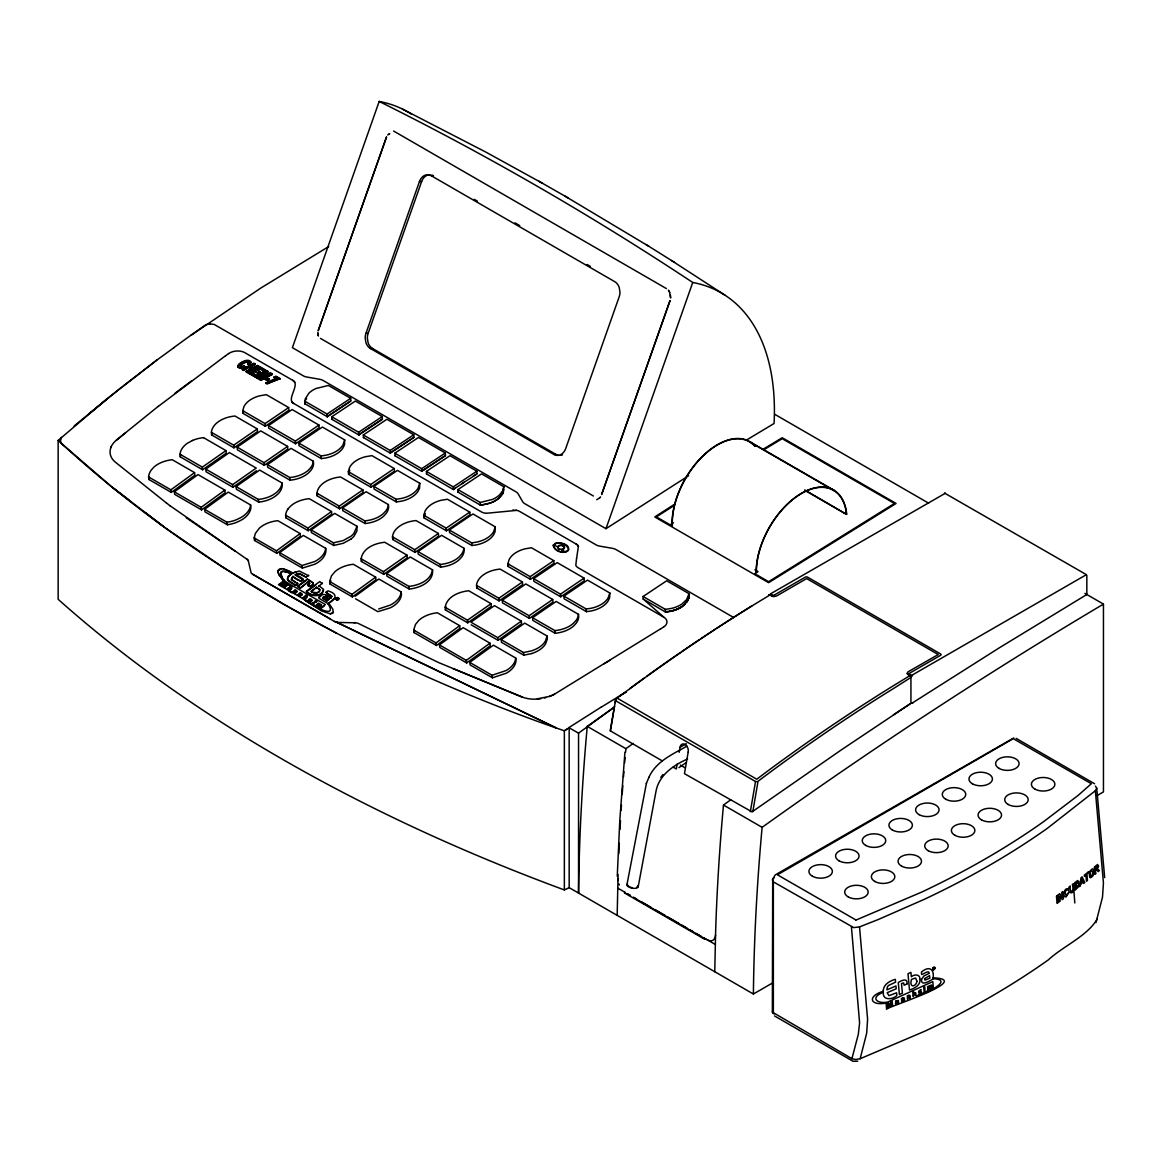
<?xml version="1.0" encoding="UTF-8"?>
<svg xmlns="http://www.w3.org/2000/svg" width="1163" height="1163" viewBox="0 0 1163 1163"><rect width="100%" height="100%" fill="white"/><g stroke="black" fill="none" stroke-linecap="round" stroke-linejoin="round"><path stroke-width="1.5" d="M617.175 915.368L618.062 874.358M714.765 971.716L715.652 930.705A2022.137 1167.492 -60 0 1 723.473 805.029L730.742 799.824M688.191 752.025L684.469 773.686L752.039 811.876L841.939 749.466L910.934 703.368L910.934 677.869C912.403 674.351 905.105 675.95 907.925 671.909L938.25 654.536L806.657 578.578L776.506 596.023C774.224 597.578 767.914 593.537 769.484 595.194M883.313 992.33C882.397 985.177 889.332 980.947 895.321 979.319L895.583 982.154L888.677 985.41A3.416 2.442 -57.3 0 0 887.296 987.358L886.904 989.887L895.946 985.948L896.208 988.783L887.151 992.708L888.954 995.673L896.586 992.78L896.847 995.615C892.37 999.628 882.484 1000.805 883.313 992.33C869.677 997.374 876.902 1004.323 887.732 1002.026L932.813 981.616L933.409 988.128L916.996 995.819C922.506 995.106 955.986 979.653 932.93 978.679M318.153 335.22L317.906 332.56M287.494 579.436L288.061 576.368L292.393 573.359M617.248 876.262L619.763 820.889L624.924 752.243M561.584 549.561L561.569 549.75M553.573 545.113C557.571 540.737 567.326 543.877 568.62 549.576L568.271 550.608C563.837 554.446 554.678 551.524 553.341 545.84L553.544 544.677L553.297 545.389C554.649 551.073 563.808 553.995 568.242 550.157L568.591 549.125C569.39 541.042 546.436 541.231 557.528 546.973L559.025 549.605L557.702 546.566A3.518 2.181 -4 0 1 562.267 545.171L564.448 547.264A3.518 2.181 -4 0 1 562.427 549.619M237.935 365.531L238.197 367.435L239.883 368.22L245.16 367.174L244.157 366.2C240.145 369.034 238.735 363.99 242.907 363.06C247.167 360.137 248.301 362.841 249.187 364.891C254.377 358.175 239.927 361.184 238.299 365.415C238.052 363.99 248.606 356.736 250.859 362.391M61.45 437.361L61.043 438.146A10.7 7.08 -8.5 0 0 60.418 439.919L61.058 443.074L63.791 445.545M338.418 598.567C336.689 601.067 334.915 596.503 338.36 598.015C339.814 601.155 333.548 599.032 337.59 598.233M277.986 570.975L278.117 572.283C277.972 564.666 288.933 571.178 292.335 572.807M278.044 571.527L278.044 570.321M333.301 612.886L332.778 609.107L328.722 603.146M254.159 537.917L255.366 533.439L259.32 528.206A25.106 16.064 -6.1 0 1 277.841 520.69L300.141 533.57L300.432 536.201L276.852 553.341L254.537 540.461L254.159 537.917L276.474 550.797L276.852 553.341M254.537 540.461L254.93 538.222M445.167 607.319C446.839 596.532 459.065 591.734 468.747 590.775L491.062 603.655L491.309 606.301L467.73 622.83L445.429 609.95L445.167 607.319L467.468 620.199L467.73 622.83M445.429 609.95L446.112 606.926M547.104 636.016L545.316 641.264A25.106 15.919 -5.5 0 1 531.52 650.858L523.51 652.545L501.195 639.665L524.789 623.135L547.104 636.016L547.308 638.967L545.563 643.909A25.106 15.919 -5.5 0 1 531.782 653.519M304.793 403.75L305.302 401.235M689.005 593.668L686.621 599.599L681.751 604.135A24.99 15.482 -4 0 1 671.923 608.322L665.41 609.383L643.095 596.503L666.69 580.788L689.005 593.668L689.034 597.404L687.071 601.925M432.534 569.87C430.833 580.642 418.549 585.382 408.954 586.414L386.639 573.533L410.234 556.99L432.534 569.87C433.843 582.082 419.32 588.115 409.216 589.045L386.901 576.165L386.639 573.533M329.667 581.5L331.44 575.932L334.828 571.803A25.106 16.064 -6.1 0 1 353.348 564.288L375.649 577.168L375.925 579.799L352.36 596.939L330.045 584.059L329.667 581.5L351.967 594.38L352.36 596.939M330.045 584.059L330.786 580.7M413.708 630.026L415.482 624.458L418.869 620.315A25.106 16.064 -6.1 0 1 437.375 612.799L459.69 625.679L459.966 628.311L436.401 645.465L414.086 632.585L413.708 630.026L436.009 642.906L436.401 645.465M414.086 632.585L414.464 630.39M614.5 706.203L610.182 730.757L662.212 760.849M615.111 702.641L615.721 699.079L630.739 688.074A1701.295 982.241 -60 0 1 753.13 605.196L770.676 594.511L769.005 595.209M610.459 730.96L615.721 699.079M677.186 763.989L676.328 768.99L673.203 767.187M679.192 752.33L680.05 747.329L686.33 743.709M750.339 811.716L755.528 781.507L615.649 700.751M752.839 811.512L758.043 781.26L772.014 770.836A1699.565 981.252 -60 0 1 894.274 688.045L911.167 677.273M305.346 401.787L304.968 403.852L305.157 399.083L308.878 393.196A24.99 15.497 -4 0 1 315.885 388.544L328.373 385.447L350.688 398.328L350.848 401.046L327.283 416.732L304.793 403.663M361.126 558.792C362.841 547.977 375.038 543.223 384.706 542.263L407.021 555.144L407.268 557.789L383.703 574.318L361.388 561.438L361.126 558.792L383.427 571.673L383.703 574.318M361.388 561.438L361.78 559.301M357.026 526.287L353.799 533.526A28.086 17.808 -5.5 0 1 350.906 536.274L343.041 540.635L333.447 542.816L311.132 529.935L334.726 513.406L357.026 526.287L356.896 531.055L354.061 536.172A28.086 17.808 -5.5 0 1 351.153 538.92M242.762 410.713L243.983 406.541A25.019 15.657 -4.5 0 1 259.843 395.769L266.371 394.693L288.671 407.573L288.875 410.263L265.295 426.254L242.994 413.374L242.762 410.713L265.077 423.594L265.295 426.254M242.994 413.374L243.576 410.713M348.333 471.669L349.569 467.482A25.019 15.657 -4.5 0 1 365.415 456.725L371.942 455.649L394.257 468.529L394.446 471.219L370.881 487.21L348.566 474.33L348.333 471.669L370.648 484.549L370.881 487.21M348.566 474.33L349.772 470.157M423.841 515.253L425.062 511.08A25.019 15.657 -4.5 0 1 440.922 500.323L447.45 499.247L469.75 512.127L469.954 514.802L446.374 530.808L424.073 517.928L423.841 515.253L446.156 528.133L446.374 530.808M424.073 517.928L425.28 513.755M507.882 563.779L509.103 559.607A25.019 15.657 -4.5 0 1 524.964 548.834L531.476 547.758L553.792 560.639L553.995 563.328L530.415 579.319L508.115 566.439L507.882 563.779L530.197 576.659L530.415 579.319M508.115 566.439L508.696 563.779M344.713 439.934L342.925 445.08A25.019 15.657 -4.5 0 1 326.047 455.198L321.104 455.94L298.804 443.059L322.398 427.054L344.713 439.934L344.524 444.702L343.129 447.755A25.019 15.657 -4.5 0 1 326.251 457.873L321.337 458.615L299.022 445.734L298.804 443.059M419.77 483.27L417.968 488.416A25.019 15.657 -4.5 0 1 401.104 498.534L396.161 499.276L373.861 486.396L397.455 470.39L419.77 483.27L419.581 488.024L418.186 491.091A25.019 15.657 -4.5 0 1 401.308 501.209L396.394 501.951L374.079 489.071L373.861 486.396M495.264 526.854L493.475 532A25.019 15.657 -4.5 0 1 476.597 542.132L471.669 542.874L449.354 529.994L472.963 513.973L495.264 526.854L495.089 531.622L493.694 534.675A25.019 15.657 -4.5 0 1 476.815 544.807L471.902 545.534L449.587 532.654L449.354 529.994M609.834 592.999L608.031 598.145A25.019 15.657 -4.5 0 1 591.167 608.264L586.225 609.005L563.924 596.125L587.519 580.119L609.834 592.999L609.645 597.767L608.249 600.82A25.019 15.657 -4.5 0 1 591.371 610.938L586.457 611.68L564.142 598.8L563.924 596.125M626.915 884.825L646.439 783.237M638.196 886.729L655.917 791.77C658.578 775.954 672.229 765.777 687.595 758.959M503.855 486.759L502.576 490.96L499.741 494.682A24.99 15.497 -4 0 1 492.734 499.349L480.246 502.474L457.946 489.594L481.54 473.879L503.855 486.759L502.75 493.664L497.909 499.116A24.99 15.439 -4.1 0 1 490.001 503.157L480.45 505.164L457.96 492.094M1095.415 786.072L1096.738 788.209L1095.357 790.738L1047.572 828.172A859.486 496.223 0 0 1 924.352 899.304L878.283 919.511L859.515 926.896L853.7 927.609L773.351 881.859L772.348 879.897L775.227 874.91L1013.743 737.953M576.572 558.298L575.816 565.334A8.941 5.568 -4.2 0 0 578.142 567.748L663.695 617.131A11.223 6.993 -4.2 0 1 663.361 627.25M576.586 558.385L578.404 546.319A8.955 5.553 -4 0 0 576.863 544.429M308.675 575.801L299.284 571.018L291.39 573.344L282.376 570.989L280.705 572.69L282.275 577.851L281.039 575.22M305.273 600.457C308.617 603.175 338.869 621.405 328.01 603.655M1097.145 919.177C1087.027 936.317 1063.069 946.159 1048.285 959.926A860.954 497.066 0 0 1 924.847 1031.188L860.14 1058.737L855.721 1059.508L851.927 1058.679L858.338 1034.183L859.588 1022.844L851.432 926.94M860.14 1058.737L866.668 1033.267L867.598 1019.224L859.515 926.896M1095.982 922.564L1102.509 897.095L1103.44 883.051L1095.357 790.738M123.191 385.985L156.685 360.21L106.691 399.113M337.125 598.465C336.441 599.745 339.233 598.233 337.43 597.826L337.372 599.774L337.183 599.018M503.448 491.993L502.75 493.664M245.16 367.174L244.128 365.734C233.472 368.686 250.394 357.884 247.734 364.295M1074.816 902.953L1073.376 883.735L1072.33 884.534C1074.946 890.117 1069.364 896.062 1070.251 886.046L1069.19 886.831C1066.253 892.195 1073.1 895.35 1073.086 890.364M331.789 596.372L330.888 598.044L331.702 596.052L325.887 592.33L327.908 590.862C339.262 594.133 335.337 599.745 327.69 603.888M411.498 114.207A257.197 148.486 -60 0 0 379.182 101.443L292.393 347.664L605.967 528.7L688.554 475.754M386.421 137.118L318.153 330.844L386.552 137.089M431.284 175.744L614.733 281.664A11.499 8.941 -89.3 0 1 619.225 287.494L619.966 292.175A11.499 8.941 -89.3 0 1 619.167 296.856L565.683 448.598A11.499 8.941 -89.3 0 1 561.118 454.413L560.246 454.835A11.499 8.941 -89.3 0 1 553.85 454.399L370.416 348.493A11.499 8.941 -89.3 0 1 365.923 342.649L365.182 337.968A11.499 8.941 -89.3 0 1 365.982 333.287L419.45 181.559A11.499 8.941 -89.3 0 1 424.015 175.729L424.902 175.308A11.499 8.941 -89.3 0 1 431.284 175.744L433.465 175.773A11.499 8.941 -89.3 0 0 431.691 175.032M558.72 455.358A11.499 8.941 -89.3 0 1 556.03 454.428L372.582 348.507A11.499 8.941 -89.3 0 1 368.089 342.678L367.348 337.997A11.499 8.941 -89.3 0 1 368.148 333.316L421.631 181.573A11.499 8.941 -89.3 0 1 426.196 175.758L427.068 175.337A11.499 8.941 -89.3 0 1 429.83 174.77M669.903 300.766L601.62 494.508L670.033 300.752M605.967 528.7L692.741 282.478A4309.627 3455.258 -78.5 0 0 379.182 101.443M278.102 570.859L281.33 568.692M249.187 364.891L250.786 362.376M648.91 777.349C655.99 761.387 672.766 754.191 687.013 746.108M111.299 446.592L110.834 447.726L111.299 446.49A27.229 17.416 -6.1 0 1 116.315 440.225L158.255 406.338M646.308 783.528L648.954 777.247M302.147 594.947L301.58 593.973M303.369 598.451L305.971 596.735L304.43 599.061M772.697 879.126L772.348 1012.115L851.927 1058.679M772.697 1010.589L772.523 1012.566L774.078 1014.02M1086.794 594.104L1086.053 594.715L1086.824 594.22L1086.853 575.365M287.537 578.156L291.39 573.344M293.178 592.621L295.198 590.571L295.998 591.066L294.239 593.232M296.071 591.197L295.838 592.069M298.28 595.543L300.301 593.493L301.086 593.973L299.342 596.139M283.539 580.977L279.12 574.595L283.539 580.977L278.48 584.64L300.694 597.331L321.337 610.88L330.219 613.817L333.243 612.334M291.448 573.897C288.715 572.647 280.603 568.751 280.835 574.493L280.821 572.181M335.366 597.666L328.911 603.001M308.34 600.588L309.62 599.541M319.214 597.389L321.599 595.34M306 399.636L306.567 398.546M503.841 489.376A24.917 15.366 -3.7 0 1 502.634 493.446L502.067 494.449A24.975 15.482 -4 0 1 497.735 499.014L494.101 501.297A24.975 15.482 -4 0 1 485.189 504.364L483.546 504.684M663.68 617.044L643.11 598.989L665.599 612.058L672.112 611.011A24.99 15.482 -4 0 0 681.925 606.824L687.784 600.355A24.917 15.366 -3.7 0 0 689.005 596.27A24.917 15.366 -3.7 0 1 687.784 600.253L687.638 600.617M665.425 611.869L670.339 611.273A24.975 15.482 -4 0 0 684.905 604.179L687.217 601.256M282.013 586.254L283.903 583.608M283.263 585.861L285.037 582.75L283.903 582.096C279.76 582.459 281.33 587.155 280.254 584.727M308.035 581.951C312.28 583.245 304.255 585.745 310.463 586.734L313.283 584.262L313.152 582.75L307.308 579.087L297.554 586.152L300.228 588.202L308.035 581.951L300.228 588.202M309.678 583.172L307.977 585.28M660.802 777.306L662.91 774.587M288.075 508.9C293.018 502.387 301.348 499.509 309.213 498.665L331.513 511.546L331.775 514.191L308.195 530.721L285.88 517.84L285.618 515.209A25.034 15.948 -5.8 0 1 288.075 508.9M855.852 919.918L777.422 874.809L1013.264 738.65L1091.345 783.731L1078.072 795.448L1043.415 821.79A850.894 491.251 0 0 1 921.43 892.21L855.852 920.122M599.556 497.938L600.515 496.892M311.088 601.489L309.402 600.021L310.594 601.853M309.227 600.806L309.402 600.021M1086.257 574.755L912.315 675.005C914.205 677.215 906.98 672.955 909.393 673.319L940.62 655.278A1.614 0.93 0 0 0 940.62 653.969L807.573 577.153A1.614 0.93 0 0 0 805.29 577.153L774.064 595.18C776.143 597.302 768.728 593.072 771.142 593.493L945.359 493.228L944.589 493.112L1086.402 574.667M288.555 588.434L290.125 588.958L289.587 589.467M325.64 597.07L328.911 598.916L326.948 600.922L322.791 598.378L323.837 596.677L325.814 597.142M322.747 597.986L324.535 597.201L328.969 599.468M912.722 703.222L911.923 703.252L999.453 647.733L1086.547 594.671M772.232 983.142L753.391 994.016L569.172 887.66L564.36 889.942A1682.163 971.192 0 0 1 58.15 599.308L58.15 440.443L106.56 399.214M306.363 577.473L300.039 573.635A3.445 2.224 -6.2 0 0 297.67 573.635L295.3 574.682C310.085 580.119 300.33 584.422 292.989 576.325L291.404 579.741L297.699 583.753L295.387 585.425L288.569 581.267L287.435 578.883M292.989 576.325L291.332 579.174L297.699 583.753M617.219 698.163L756.75 779.225L770.618 768.845A1701.295 982.241 -60 0 1 893.01 685.966L909.713 675.747M387.701 135.01L389.053 134.065M599.701 497.88L596.677 499.727M74.17 425.963L121.519 387.221M296.638 592.418L296.725 591.211M90.394 412.618L106.705 399.302M116.329 440.312L125.459 432.854M336.311 598.451L336.005 598.771A1.468 0.945 -6.2 0 0 337.474 599.977A1.468 0.945 -6.2 0 0 338.607 598.48M158.255 406.425L225.622 355.689M290.721 589.118L289.849 586.748L291.898 588.274L289.834 590.717M171.281 492.4L170.888 489.841L194.57 472.614L172.269 459.734A25.106 16.064 -6.1 0 0 153.749 467.25L151.045 470.317A25.237 16.675 -8.5 0 0 148.588 476.961L148.966 479.519L171.281 492.4L194.846 475.245L194.57 472.614M174.334 491.833L198.015 474.606L224.866 490.103L225.142 492.734L201.562 509.874L174.712 494.377L174.334 491.833L201.184 507.33L201.562 509.874M201.184 507.33L224.866 490.103M204.63 509.321L228.297 492.094L250.612 504.975L250.888 507.606A25.121 16.078 -6.1 0 1 239.782 520.879L236.903 522.216A25.237 16.675 -8.5 0 1 227.308 524.746L205.008 511.865L204.63 509.321L226.93 522.202A25.237 16.675 -8.5 0 0 236.525 519.672L239.505 518.262A25.121 16.078 -6.1 0 0 250.612 504.975M276.474 550.797L300.141 533.57M279.672 552.643L303.354 535.431L325.669 548.311L325.945 550.942A25.121 16.078 -6.1 0 1 314.839 564.215L302.365 568.082L280.065 555.202L279.672 552.643L301.987 565.523L314.562 561.598A25.121 16.078 -6.1 0 0 325.669 548.311M281.053 585.178L283.845 583.07M351.967 594.38L375.649 577.168M355.18 596.241L378.862 579.014L401.162 591.894L401.453 594.526A25.121 16.078 -6.1 0 1 390.346 607.813L377.873 611.665L355.558 598.785M436.009 642.906L459.69 625.679M439.454 644.898L463.136 627.671L489.986 643.168L490.263 645.799L466.683 662.939L439.832 647.442L439.454 644.898L466.305 660.395L466.683 662.939M466.305 660.395L489.986 643.168M469.736 662.387L493.417 645.16L515.732 658.04L516.009 660.671A25.106 16.064 -6.1 0 1 506.254 673.246L492.429 677.811L470.128 664.931L469.736 662.387L492.051 675.267L505.978 670.615A25.106 16.064 -6.1 0 0 515.732 658.04M613.41 707.787L587.257 726.381A2022.137 1167.492 -60 0 0 578.549 893.068L578.549 733.141L614.035 707.351M910.033 675.979L910.571 675.267L907.169 673.319M910.324 676.299L911.181 675.805M910.585 676.662L911.429 676.168M910.774 677.07L911.632 676.575M174.77 393.428L191.721 380.766M351.168 538.934L343.303 543.281L333.708 545.462L311.408 532.581L311.132 529.935M156.685 360.21L173.839 347.737M225.637 355.791L228.646 353.508M284.499 587.664L288.075 584.48L286.927 583.826L283.191 585.309M295.387 585.425L297.641 583.201M300.897 580.846L303.209 579.174M306.305 576.935L308.617 575.249M297.612 586.704L305.971 580.642M292.465 592.214L295.068 589.743L296.434 590.513L296.987 591.487L294.951 593.639M297.568 595.136L300.17 592.65L301.522 593.421L302.089 594.395L300.054 596.561M310.463 586.734L313.225 583.724L312.658 582.75M323.518 589.83C322.544 597.898 309.881 596.808 306.436 591.226L319.723 581.602L322.413 583.652M306.509 591.778L315.798 585.047M302.656 598.044L306.232 594.86L307.003 595.819M311.161 591.211L316.714 587.199L319.883 589.612C319.927 595.441 309.91 590.804 311.946 592.229M318.88 586.21L322.355 583.099M311.219 591.763L316.714 587.199M306.043 596.517L306.945 595.267M305.157 599.468L307.25 597.128L305.985 595.965M310.027 602.26L310.536 601.3M311.03 600.951L309.954 599.614L312.149 600.733M312.077 600.181L310.594 598.843A1.57 1.003 -6.2 0 0 309.562 599.003L308.239 600.268L309.969 601.707M312.484 603.655L315.1 601.184L315.914 602.158M315.464 601.504L316.06 600.486L316.874 601.46M313.24 604.091L315.856 601.605M316.22 601.94L316.816 600.908M315.856 605.589L318.473 603.103L321.235 604.687L321.773 605.647L319.752 607.813M316.583 605.996L318.604 603.946L319.505 604.978M317.426 606.49L319.447 604.426M318.168 606.897L320.683 605.138L319.025 607.406M326.948 600.922L328.911 598.916M320.101 608.932L325.364 604.542L285.255 581.616C278.786 573.577 289.224 588.144 293.032 586.574M321.439 607.973L324.084 606.039M336.296 598.64L337.43 597.826M336.354 599.192L338.229 598.872L337.474 599.149M173.665 347.752L190.587 335.467M625.563 752.214A2022.137 1167.492 -60 0 1 625.883 748.681L633.152 743.491M753.391 994.016A2022.137 1167.492 -60 0 1 762.114 827.329C872.715 748.216 986.5 673.508 1103.454 604.106L1084.905 593.392M259.669 379.705C284.499 368.976 255.526 377.655 260.875 380.388L272.316 374.37L270.427 373.279L261.166 376.783L268.013 371.433L266.138 370.357L254.697 376.39L255.918 377.539L265.338 371.971L255.875 377.074L254.697 376.39M261.166 376.783L268.013 371.433M678.959 767.653L686.243 762.492M269.322 374.791L258.404 378.978L257.168 378.251L265.338 371.971M257.168 378.251L265.382 372.436M773.366 878.37L774.311 877.702M225.942 450.59L226.189 453.236L202.609 469.765L202.347 467.133L225.942 450.59L203.627 437.71M232.905 487.253L206.055 471.756L205.793 469.111L229.373 452.581L256.223 468.078L232.644 484.622L232.905 487.253L256.485 470.724M236.074 486.599L259.669 470.07L281.984 482.95L282.231 485.596A24.946 15.817 -5.4 0 1 279.803 491.818L279.745 491.905A25.048 15.889 -5.4 0 1 274.991 496.441A25.092 15.977 -5.8 0 1 258.651 502.125L236.351 489.245L236.074 486.599L258.39 499.479L258.651 502.125M308.195 530.721L307.933 528.089L331.513 511.546M383.427 571.673L407.021 555.144M467.468 620.199L491.062 603.655M497.764 637.687L521.344 621.144L494.493 605.647L470.913 622.176L497.764 637.687L498.026 640.319L521.606 623.79L521.344 621.144M283.728 587.228L286.621 585.207M756.386 572.298A63.878 36.882 -60 0 1 798.981 495.045A63.878 36.882 -60 0 1 846.475 514.351L804.651 489.914M233.952 447.828L233.719 445.182L257.299 428.914L234.999 416.034A24.975 15.701 -4.8 0 0 225.404 418.099L222.511 419.305A25.048 15.817 -5.1 0 0 211.404 432.302L211.651 434.947L233.952 447.828L257.532 431.575L257.299 428.914M237.165 447.159L260.745 430.892L287.595 446.403L287.828 449.063L264.248 465.316L237.397 449.819L237.165 447.159L264.001 462.67L264.248 465.316M264.001 462.67L287.595 446.403M267.446 464.648L291.041 448.38L313.341 461.26L313.574 463.935A24.975 15.701 -4.8 0 1 311.117 470.114L308.515 472.948A25.034 15.802 -5.1 0 1 289.994 480.188L267.694 467.308L267.446 464.648L289.761 477.528A25.034 15.802 -5.1 0 0 308.268 470.288L310.884 467.453A24.975 15.701 -4.8 0 0 313.341 461.26M339.538 508.783L339.291 506.123L362.885 489.87L340.57 476.99A24.975 15.701 -4.8 0 0 330.975 479.054L328.082 480.261A25.048 15.817 -5.1 0 0 316.976 493.243L317.223 495.903L339.538 508.783L363.103 492.531L362.885 489.87M342.504 507.984L366.098 491.716L388.398 504.597L388.631 507.272A24.975 15.701 -4.8 0 1 386.174 513.45L383.572 516.285A25.034 15.802 -5.1 0 1 365.051 523.524L342.736 510.644L342.504 507.984L364.819 520.864A25.034 15.802 -5.1 0 0 383.325 513.624L385.942 510.79A24.975 15.701 -4.8 0 0 388.398 504.597M415.031 552.381L414.798 549.721L438.393 533.454L416.078 520.573A24.975 15.701 -4.8 0 0 406.483 522.638L403.59 523.844A25.048 15.817 -5.1 0 0 392.483 536.841L392.731 539.501L415.031 552.381L438.611 536.128L438.393 533.454M418.011 551.567L441.591 535.314L463.906 548.195L464.124 550.855A24.975 15.701 -4.8 0 1 461.667 557.048L459.065 559.868A25.034 15.802 -5.1 0 1 440.559 567.108L418.244 554.228L418.011 551.567L440.312 564.448A25.034 15.802 -5.1 0 0 458.818 557.208L461.449 554.373A24.975 15.701 -4.8 0 0 463.906 548.195M499.072 600.893L498.84 598.247L522.42 581.98L500.119 569.1A24.975 15.701 -4.8 0 0 490.524 571.164L487.631 572.37A25.048 15.817 -5.1 0 0 476.525 585.367L476.772 588.013L499.072 600.893L522.652 584.64L522.42 581.98M502.271 600.224L525.865 583.957L552.716 599.468L552.948 602.129L529.369 618.382L502.518 602.885L502.271 600.224L529.121 615.736L529.369 618.382M529.121 615.736L552.716 599.468M532.567 617.713L556.161 601.445L578.462 614.326L578.694 617.001A24.975 15.701 -4.8 0 1 576.237 623.179L573.635 626.014A25.034 15.802 -5.1 0 1 555.114 633.254L532.814 620.373L532.567 617.713L554.882 630.593A25.034 15.802 -5.1 0 0 573.388 623.353L576.005 620.519A24.975 15.701 -4.8 0 0 578.462 614.326M265.077 423.594L288.671 407.573M268.508 425.571L292.117 409.565L318.967 425.062L319.156 427.751L295.591 443.743L268.74 428.246L268.508 425.571L295.358 441.082L295.591 443.743M295.358 441.082L318.967 425.062M370.648 484.549L394.257 468.529M446.156 528.133L469.75 512.127M530.197 576.659L553.792 560.639M533.628 578.636L557.237 562.63L584.088 578.127L584.277 580.817L560.711 596.808L533.861 581.311L533.628 578.636L560.479 594.148L560.711 596.808M560.479 594.148L584.088 578.127M327.283 416.732L327.079 414.043L350.688 398.328M327.094 416.543L327.893 416.005M327.108 416.63L350.674 400.944M331.978 419.436L331.775 416.761L355.369 401.046L382.22 416.558L382.394 419.262L358.829 434.947L331.789 419.247M358.829 434.947L358.626 432.258L382.22 416.558M358.64 434.758L382.22 419.145M358.64 434.846L360.472 433.61M363.51 437.651L363.321 434.977L386.916 419.262L413.766 434.758L413.941 437.462L390.186 453.047L413.766 437.361M363.336 437.462L390.361 453.148L390.172 450.474L413.766 434.758M395.057 455.867L394.853 453.177L418.462 437.477L445.313 452.974L445.487 455.678L421.733 471.262L423.55 469.954M394.868 455.678L421.907 471.364L421.704 468.689L445.313 452.974M426.603 474.082L426.399 471.393L449.994 455.678L476.845 471.189L477.019 473.893L455.096 488.242M426.414 473.879L453.454 489.579L453.25 486.89L476.845 471.189M453.265 489.39L455.082 488.155M453.265 489.478L455.271 488.344M568.983 727.544L600.908 707.278M428.696 466.61L445.298 455.576M461.609 483.91L464.052 482.194M423.55 470.041L428.682 466.523M472.876 476.408L476.845 473.777M893.402 714.823L909.713 704.08M673.624 504.858L654.754 516.954L768.612 582.678L896.077 503.463L782.219 437.724L762.797 449.427M674.438 505.324L656.383 516.895L670.208 524.876L673.464 522.783M566.759 729.274L564.36 730.815L544.24 723.793A1673.877 1059.726 -5.3 0 1 336.311 633.065L284.353 604.615L222.976 567.21M555.245 693.715L660.424 628.95M770.08 594.337L768.787 595.093M600.922 707.366L625.941 692.029M660.424 629.052L663.375 627.162M620.068 695.678L625.956 692.116M746.53 440.036L774.078 423.492A257.197 148.486 -60 0 0 692.741 282.478M763.611 449.892L782.219 438.684L894.449 503.477L768.612 581.689L754.787 573.708L758.043 571.615L754.918 569.812M604.149 663.768L609.877 660.322M328.736 246.541L260.934 287.973L190.819 335.395L205.822 324.739L209.733 323.837L214.152 324.404L303.354 375.853A8.955 5.524 -3.7 0 0 306.741 377.016L319.694 379.283A8.955 5.524 -3.7 0 1 323.081 380.461L516.009 491.847A8.955 5.524 -3.7 0 1 518.146 493.853L522.652 501.675A8.955 5.524 -3.7 0 0 524.789 503.681L596.212 544.924A8.955 5.524 -3.7 0 0 599.599 546.101L612.538 548.355A8.955 5.524 -3.7 0 1 615.925 549.532L733.679 617.524M1097.174 795.536L1103.454 791.916L1103.454 604.106M338.942 622.452L355.922 622.816A8.926 5.655 -5.3 0 1 358.844 623.688L438.596 662.561L522.507 697.146A26.764 17.692 -8.5 0 0 535.576 699.152L549.299 696.448A27.229 17.43 -6.1 0 0 553.85 694.515L555.231 693.628M242.326 369.238L243.634 369.994L248.751 367.304L243.678 370.459L242.326 369.238L253.767 363.219C259.771 365.08 242.427 369.194 255.075 363.975M242.355 369.703L253.796 363.685L255.119 364.441M246.105 371.433L251.223 368.729L246.105 371.433L247.457 372.654L258.898 366.621L257.561 365.4L253.141 367.726L250.67 366.301M247.428 372.189L258.869 366.156M256.994 370.052C263.681 371.927 257.561 375.155 255.075 371.07L251.935 372.683L255.656 374.82L253.767 376.289L248.78 373.41L260.192 366.927L264.931 369.66L263.056 371.128C261.559 366.069 253.272 372.393 259.625 369.151M248.78 373.41L260.221 367.392L264.96 370.125M258.39 372.974L260.294 371.971M259.596 368.686L263.012 370.663L264.931 369.66M254.726 376.856L266.167 370.823L268.042 371.898M259.64 379.24L260.832 379.938L272.316 374.37M264.801 378.862L266.967 377.728L269.394 379.123L267.272 380.723L264.801 378.862L267.272 380.723M264.844 379.327L266.996 378.179L269.423 379.589M267.228 380.257L269.394 379.123M276.576 379.283L273.814 377.248L275.878 376.158L280.094 378.586L267.068 383.964L265.876 383.281L272.331 380.039L276.547 378.818L265.876 383.281M273.843 377.713L275.907 376.623L280.123 379.051M250.699 366.767L253.171 368.191L257.59 365.865L258.898 366.621M248.751 372.945L253.738 375.838L255.656 374.82M265.847 382.816L267.025 383.514L280.094 378.586M251.935 372.683L255.119 371.535L258.419 373.439M295.3 574.682L297.728 574.188A3.445 2.224 -6.2 0 1 300.098 574.173L304.808 576.586M933.482 967.979L934.529 968.75L933.584 969.535L933.249 967.747L934.805 967.907L933.54 968.605M933.526 968.43L934.252 967.601L933.308 967.907L933.598 969.215M883.328 991.254C867.075 996.066 869.706 1006.169 886.09 1003.058L886.642 1009.251C882.223 1008.612 976.324 979.319 932.857 977.821M192.564 440.443L187.287 443.321A25.092 15.977 -5.8 0 0 180.032 454.253L180.309 456.885L202.609 469.765M288.569 588.536L290.139 589.074M293.105 572.937L296.289 571.76M769.833 594.991L771.941 595.892M245.131 366.708L240.567 367.813L238.168 366.97M281.955 585.701L286.563 584.669M284.499 585.367L288.075 584.48M257.125 377.786L258.375 378.513L269.278 374.326M388.965 134.079L389.721 133.803M261.123 376.318L270.383 372.814L272.287 373.904M330.219 613.817L332.24 613.497M544.328 698.004L546.029 697.567M531.854 653.533L523.772 655.191L501.471 642.31L501.195 639.665M378.687 608.947L390.07 605.182A25.121 16.078 -6.1 0 0 401.177 591.894M857.771 1061.208L853.264 1061.281M757.229 781.638L755.528 781.507M669.801 611.36L670.339 611.171A24.975 15.482 -4 0 0 684.891 604.091M481.918 504.815L480.261 504.975L483.008 504.655M540.868 698.73L537.35 699.152M210.256 323.91L208.192 324.026M576.092 544.008L519.672 511.444A8.941 5.553 -4 0 0 516.765 510.368L486.585 513.261M665.425 611.956L668.158 611.549M512.752 510.135L513.915 509.99M568.809 727.66L578.549 733.141M419.45 181.559L421.631 181.573M365.982 333.287L368.148 333.316M370.416 348.493L372.582 348.507M553.85 454.399L556.03 454.428M353.697 622.627L355.369 622.641M486.018 513.232L485.436 513.174A8.941 5.568 -4.2 0 1 481.424 511.909L293.89 403.561A8.941 5.568 -4.2 0 1 291.782 401.657C289.296 397.252 297.205 387.003 294.719 382.249A8.955 5.553 -4 0 0 292.611 380.257L244.753 352.622A11.237 6.963 -4 0 0 228.66 353.596M337.866 622.452L336.819 622.263A8.926 5.655 -5.4 0 1 334.464 621.449L334.464 621.362A8.926 5.67 -5.4 0 0 335.816 621.914L338.404 622.51M516.517 510.31L515.66 510.179M558.996 549.154L562.398 549.169A3.518 2.181 -4 0 0 564.418 546.814M666.399 288.569L393.588 131.026M320.494 338.418L593.392 495.976M290.634 571.92L283.467 569.056M313.254 592.941L316.074 593.552L319.403 591.545L319.651 589.597L316.772 587.737M247.69 363.83L249.144 364.426M522.507 697.233L453.003 668.609M325.829 595.34L330.888 598.044M335.816 621.914L556.321 727.98L337.052 622.307M408.3 647.835L409.783 648.547M402.485 109.089L486.032 152.193L542.002 183.013M706.115 939.37L633.37 897.429M63.776 445.458L111.546 486.716L163.794 526.795M111.546 486.716L128.86 499.93M322.733 597.826L326.89 600.384M330.83 597.491C327.704 595.093 321.817 592.36 319.156 596.852L319.2 598.436M290.648 588.565C288.628 586.094 285.269 589.641 289.776 590.164M565.145 196.227L648.91 246.338M295.358 575.22L303.267 579.712M538.934 181.268L568.213 197.972M318.822 585.672L323.459 589.278C322.427 597.171 310.637 596.197 306.436 591.226M311.771 582.154L307.308 579.087M337.008 598.916L338.011 598.901L336.95 598.364L337.183 599.657M308.093 582.503L309.736 583.724M293.047 576.877L300.955 581.398M295.329 584.873L287.813 579.872M297.554 586.152L300.17 587.649M327.632 603.335L319.898 598.858L319.055 597.375M315.406 600.966L316.162 601.387M289.572 589.35L288.686 588.958M283.67 586.675L284.441 587.111M312.425 603.117L313.181 603.539M317.368 605.938L318.095 606.359M305.215 599.904L320.043 608.394M288.904 591.109L291.869 592.796M474.228 199.309L477.368 201.126M514.991 222.845L519.701 225.564M587.111 264.481L590.252 266.298M774.573 414.217L928.597 503.157M750.164 441.882L834.264 490.423M834.104 490.684L750.019 442.144A63.878 36.882 -60 0 0 742.357 439.192M805.988 490.975L846.475 514.351M1016.142 738.36L1094.572 783.76M999.061 768.394L999.162 768.452A11.732 6.774 0 0 0 1018.73 765.283A11.732 6.774 0 0 0 1004.178 757.084A11.732 6.774 0 0 0 999.162 768.452M273.814 377.248L276.547 378.818M258.128 371.157L260.338 372.436M972.384 783.789L972.501 783.847A11.732 6.774 0 0 0 992.054 780.678A11.732 6.774 0 0 0 977.502 772.479A11.732 6.774 0 0 0 972.501 783.847M1008.176 804.447L1008.277 804.52A11.732 6.774 0 0 0 1027.83 801.336A11.732 6.774 0 0 0 1013.293 793.151A11.732 6.774 0 0 0 1008.277 804.52M248.751 367.304L251.223 368.729M304.764 401.162L327.079 414.043M331.775 416.761L358.626 432.258M363.321 434.977L390.172 450.474M394.853 453.177L421.704 468.689M426.399 471.393L453.25 486.89M251.964 373.149L255.686 375.286M246.149 371.898L247.457 372.654M945.723 799.199L945.824 799.257A11.732 6.774 0 0 0 965.377 796.074A11.732 6.774 0 0 0 950.84 787.889A11.732 6.774 0 0 0 945.824 799.257M981.499 819.857L981.601 819.915A11.732 6.774 0 0 0 1001.169 816.731A11.732 6.774 0 0 0 986.617 808.547A11.732 6.774 0 0 0 981.601 819.915M954.823 835.252L954.925 835.31A11.732 6.774 0 0 0 974.492 832.141A11.732 6.774 0 0 0 959.94 823.942A11.732 6.774 0 0 0 954.925 835.31M211.404 432.302L233.719 445.182M316.99 493.243L339.291 506.123M392.483 536.841L414.798 549.721M476.525 585.367L498.84 598.247M892.37 829.989L892.472 830.048A11.732 6.774 0 0 0 912.025 826.878A11.732 6.774 0 0 0 897.487 818.679A11.732 6.774 0 0 0 892.472 830.048M865.694 845.399L865.795 845.457A11.732 6.774 0 0 0 885.363 842.274A11.732 6.774 0 0 0 870.811 834.089A11.732 6.774 0 0 0 865.795 845.457M180.047 454.253L202.347 467.133M205.793 469.111L232.644 484.622M285.618 515.209L307.933 528.089M471.175 624.822L498.026 640.319M680.34 765.08L684.992 767.769M838.916 860.736L839.119 860.853A11.732 6.774 0 0 0 858.687 857.683A11.732 6.774 0 0 0 844.134 849.484A11.732 6.774 0 0 0 839.119 860.853M874.707 881.394L874.91 881.51A11.732 6.774 0 0 0 894.463 878.341A11.732 6.774 0 0 0 879.926 870.142A11.732 6.774 0 0 0 874.91 881.51M587.257 726.381L625.883 748.681M723.473 805.029L762.114 827.329M148.588 476.961L170.888 489.841M246.454 558.807A8.926 5.655 -5.3 0 1 248.242 560.566L251.135 572.966A8.926 5.655 -5.3 0 0 252.764 574.304L330.219 618.934M252.764 574.304L334.057 621.231M617.669 888.081L624.444 891.992M627.366 893.678L630.491 895.495M633.617 897.298L636.757 899.101M641.438 901.805L650.829 907.227M655.525 909.931L664.902 915.354M668.027 917.156L678.974 923.48M682.1 925.283L686.795 928.001M689.921 929.804L693.061 931.607M696.186 933.409L700.867 936.128M704.008 937.93L715.26 944.429M627.119 893.824L630.244 895.626M624.604 893.01L704.284 939.021M774.543 1015.953L852.494 1060.961M307.919 584.727L310.405 586.181M576.078 543.921L576.863 544.531A8.955 5.553 -4 0 1 578.404 546.406L578.404 546.319M671.487 260.512L725.058 295.242M645.916 244.477L674.467 262.373M624.705 892.384L625.563 892.922M166.963 529.005L222.976 567.297M186.298 517.768L235.406 551.335M166.963 529.092L145.244 512.505M169.856 505.6L246.454 558.894A8.926 5.655 -5.3 0 1 248.242 560.653L248.431 560.988M166.353 502.838L169.871 505.687M166.367 502.925L114.977 461.856A26.734 17.678 -8.5 0 1 110.412 454.791L110.398 454.704A27.025 17.867 -8.5 0 1 110.092 451.2A27.229 17.997 -8.5 0 1 110.819 447.639M63.398 445.138L60.854 442.667M331.76 596.604L325.887 592.33M668.347 290.154L669.118 291.215M564.389 547.133L563.706 546.145M282.216 577.299L282.885 578.854M668.972 291.157L669.743 292.407M301.217 594.656L300.301 593.493M291.608 401.322L291.782 401.569A8.941 5.568 -4.2 0 0 293.89 403.561M888.314 1004.003L889.768 1007.027L890.713 1006.62L891.469 1002.666L891.73 1006.169L892.603 1005.791L892.181 1001.328L890.873 1001.895L890.117 1005.791L888.706 1002.84L887.398 1003.407L887.82 1007.885L888.736 1007.492L888.343 1004.091M278.626 573.548L278.277 572.589L279.178 575.147M562.281 545.534L563.721 545.81M669.612 292.364L670.629 297.961L670.397 295.053M318.458 336.034L318.022 335.148M278.059 571.731L278.335 573.141M492.051 675.267L492.429 677.811M301.987 565.523L302.365 568.082M226.93 522.202L227.308 524.746M61.028 438.058L61.043 438.146A10.7 7.08 -8.5 0 0 60.432 439.992L60.418 439.919M248.519 362.333L248.606 363.205M337.081 598.262L337.372 599.774M322.689 597.448L322.791 598.378M553.85 694.515L553.85 694.427A27.229 17.43 -6.1 0 1 549.299 696.448L549.314 696.535M523.51 652.545L523.772 655.191M408.954 586.414L409.216 589.045M333.447 542.816L333.708 545.462M112.52 487.413L112.535 487.501A1673.586 1059.537 -5.3 0 0 336.311 633.065M317.877 333.461L317.964 334.348M554.882 630.593L555.114 633.254M440.312 564.448L440.559 567.108M364.819 520.864L365.051 523.524M289.761 477.528L289.994 480.188M1096.738 788.209L1104.676 877.629M586.225 609.005L586.457 611.68M471.669 542.874L471.902 545.534M396.161 499.276L396.394 501.951M321.104 455.94L321.337 458.615M665.41 609.383L665.599 612.058M643.095 596.503L643.299 599.178M565.669 552.105L561.613 549.823M480.246 502.474L480.45 505.164M457.946 489.594L458.135 492.283M250.714 361.504L250.83 362.841M240.218 365.24L240.29 366.505M562.281 545.185L562.311 545.636A3.518 2.181 -4 0 0 557.731 547.003M294.719 382.249L294.733 382.336A8.955 5.553 -4 0 0 292.611 380.345M773.351 881.859L773.351 1013.322M569.172 887.66L569.158 727.645L564.36 730.815L564.36 889.942M672.141 526.156A64.183 37.056 -60 0 1 703.077 455.678A64.183 37.056 -60 0 1 755.194 446.185M751.371 443.059A63.878 36.882 -60 0 1 755.02 446.432M672.359 526.01A63.878 36.882 -60 0 1 694.107 465.912A63.878 36.882 -60 0 1 740.671 438.945M756.168 572.429A64.183 37.056 -60 0 1 798.966 494.813A64.183 37.056 -60 0 1 846.693 514.191M637.789 885.654A5.713 2.428 10.6 0 1 632.338 888.212A5.713 2.428 10.6 0 1 627.497 883.924M636.961 886.933A4.594 1.963 10.6 0 1 636.626 887.267M631.916 887.645A4.594 1.963 10.6 0 1 629.401 886.715M628.79 886.308A4.594 1.963 10.6 0 1 628.093 885.436M680.006 747.315A5.815 3.998 72.1 0 1 685.022 744.436A5.815 3.998 72.1 0 1 688.234 752.054M774.064 596.604A3.445 1.992 0 0 1 771.621 596.023M629.692 688.67A1699.565 981.252 -60 0 1 644.171 678.102M647.079 676.008A1699.565 981.252 -60 0 1 680.5 652.501M681.954 651.498A1699.565 981.252 -60 0 1 699.428 639.665M700.882 638.691A1699.565 981.252 -60 0 1 715.463 629.067M716.917 628.122A1699.565 981.252 -60 0 1 751.952 605.879M285.88 517.84A25.034 15.948 -5.8 0 1 286.272 515.703M148.966 479.519A25.237 16.675 -8.5 0 1 149.358 477.266M211.637 434.947A25.048 15.817 -5.1 0 1 212.029 432.84M392.731 539.501A25.048 15.817 -5.1 0 1 393.109 537.379M476.757 588.013A25.048 15.817 -5.1 0 1 477.15 585.905M317.223 495.903A25.048 15.817 -5.1 0 1 317.615 493.795M258.36 499.392A25.048 15.889 -5.5 0 0 279.483 489.245L279.556 489.172A24.946 15.817 -5.4 0 0 281.984 482.95M192.447 440.472A25.092 15.977 -5.8 0 1 203.525 437.666M180.309 456.885A25.092 15.977 -5.8 0 1 180.687 454.748M562.412 454.864A11.499 8.941 -89.3 0 1 560.581 455.358M112.52 487.501A1674.313 1060.002 -5.3 0 1 58.15 440.443M618.832 853.686A2022.137 1167.492 -60 0 1 619.298 843.306M619.995 829.423A2022.137 1167.492 -60 0 1 620.49 820.715M621.115 810.248A2022.137 1167.492 -60 0 1 621.464 805M622.176 794.503A2022.137 1167.492 -60 0 1 622.801 785.723M623.484 776.928A2022.137 1167.492 -60 0 1 623.906 771.65M624.633 762.826A2022.137 1167.492 -60 0 1 625.098 757.52M715.536 934.878A11.499 6.862 61.7 0 1 707.133 939.733M624.953 892.239A11.499 6.862 61.7 0 1 624.124 891.599M619.341 885.043A11.499 6.862 61.7 0 1 618.89 883.938M618.062 880.624A11.499 6.862 61.7 0 1 617.946 878.545M933.366 969.782A1.483 1.018 -61.1 0 0 934.892 968.532L934.979 967.979A1.483 1.018 -61.1 0 0 933.177 967.572L932.9 968.052A1.483 1.018 -61.1 0 0 932.842 969.404M933.395 969.738A1.512 1.018 -61.1 0 1 932.857 969.361M919.977 979.304C920.616 985.352 914.307 988.492 909.51 990.047L907.983 973.751L910.905 972.399L911.312 976.746C914.336 974.042 920.369 974.085 919.977 979.304M1078.61 881.583L1078.915 886.395L1075.077 890.175L1074.452 882.891L1077.679 880.551L1078.61 881.583M1078.086 885.479L1075.993 888.139L1075.833 886.191L1078.086 885.479M918.596 992.024L919.337 993.624L921.43 992.882L919.511 992.417L921.314 991.588L919.453 991.748L921.125 989.597L919.075 990.789A1.556 1.09 -59.3 0 0 918.639 991.734L918.596 992.024M1077.636 882.572L1075.731 884.985L1075.586 883.299L1077.636 882.572M1065.075 892.457L1066.064 895.495L1068.71 892.544L1066.195 896.804A3.518 1.977 -71 0 1 1064.901 896.775A3.678 2.064 -71 0 1 1064.29 895.975C1062.633 893.591 1065.773 886.177 1068.434 889.506L1065.919 890.465L1065.075 892.457M1092.915 872.759C1089.353 884.171 1089.542 863.862 1092.915 872.759M921.489 979.493C920.922 986.936 930.037 980.598 932.973 979.086C934.805 969.099 929.31 965.363 921.416 972.05L921.648 974.521C923.378 974.565 928.815 969.317 929.368 973.271L923.916 975.975L921.489 979.493M895.466 1003.189L896.077 1004.221L898.723 1003.146L898.301 1000.471L895.452 1001.154L897.691 1001.517L895.466 1003.189M916.938 981.281C916.168 986.864 908.725 988.477 911.545 979.333L915.644 978.025L916.938 981.281M1093.932 872.192L1093.874 873.035A3.809 1.977 -73.9 0 1 1092.813 876.001L1090.879 877.643A3.562 1.919 -72.5 0 1 1089.687 877.193L1089.193 873.253A4.085 2.21 -72.5 0 1 1089.862 871.247L1092.202 868.965A3.591 1.861 -74 0 1 1093.351 869.386L1093.932 872.192M1098.526 866.101L1097.407 868.805L1099.355 870.607L1098.192 871.61C1096.767 868.456 1094.47 870.738 1095.968 873.471L1094.994 874.3L1094.354 867.017L1097.581 864.502L1098.526 866.101M924.585 978.621L925.05 980.162L929.862 978.112L929.6 975.641L924.585 978.621M896.339 1002.971L897.749 1002.172L896.44 1002.826M1081.038 883.72L1079.671 886.569L1081.038 877.716L1082.113 876.873L1084.774 882.572L1083.654 883.444L1083.073 882.135L1081.038 883.72M1081.706 879.01L1081.256 882.252L1082.637 881.161L1081.706 879.01M1097.509 866.973L1095.604 869.27L1095.444 867.409L1097.16 866.115L1097.509 866.973M336.034 598.102L335.947 598.218A1.468 0.945 -6.2 0 0 336.819 599.425A1.468 0.945 -6.2 0 0 338.695 598.683A1.468 0.945 -6.2 0 0 337.663 597.564L337.096 597.564A1.468 0.945 -6.2 0 0 336.267 597.898L336.034 598.102M1088.364 871.974L1084.323 875.128L1084.425 876.364L1085.937 875.187L1086.46 881.249L1087.478 880.435L1086.954 874.387L1088.364 871.974M1057.516 895.35L1056.455 896.135L1057.065 903.418L1058.141 902.633L1057.516 895.35M1059.58 893.838L1058.548 894.609L1059.159 901.892L1060.147 901.165L1059.755 896.411L1062.284 899.61L1063.36 898.825L1062.735 891.541L1061.746 892.268L1062.153 897.138L1059.58 893.838M930.473 986.02L930.473 988.681L929.659 989.059L929.411 986.515L928.481 986.951L927.914 989.873L927.609 986.602L931.578 984.988L932.188 987.838L931.418 988.23L930.429 986.05M913.624 991.85L912.824 992.213L913.246 996.676L913.798 993.754L914.859 993.406L915.208 995.761L916.008 995.397L915.674 992.78L913.725 993.042L913.624 991.85M924.585 986.762L923.829 987.969L924.585 986.762M908.768 995.339L907.271 996.037L907.576 999.308L908.129 996.386L909.219 996.008L909.539 998.392L910.338 998.014L910.004 995.397L908.768 995.339M924.701 987.939L923.858 988.332L924.163 991.603L925.007 991.225L924.701 987.939M906.995 984L904.131 985.235L903.651 982.909L901.499 983.564L902.401 993.217L899.406 994.51L898.272 982.546C901.252 980.496 908.07 977.4 906.995 984M902.982 997.898L901.427 998.566L901.732 1001.837L902.561 1001.488L902.314 998.93L903.433 998.581L903.767 1000.965L904.596 1000.602L904.262 997.985L902.982 997.898M1034.954 789.11L1034.852 789.052A11.732 6.774 0 0 1 1039.969 777.742A11.732 6.774 0 0 1 1054.507 785.941A11.732 6.774 0 0 1 1034.954 789.11M919.148 814.652L919.046 814.594A11.732 6.774 0 0 1 924.163 803.284A11.732 6.774 0 0 1 938.701 811.483A11.732 6.774 0 0 1 919.148 814.652M928.263 850.72L928.147 850.647A11.732 6.774 0 0 1 933.264 839.352A11.732 6.774 0 0 1 947.816 847.536A11.732 6.774 0 0 1 928.263 850.72M901.587 866.115L901.485 866.057A11.732 6.774 0 0 1 906.602 854.747A11.732 6.774 0 0 1 921.14 862.931A11.732 6.774 0 0 1 901.587 866.115M237.921 367.014L237.804 366.069L237.921 367.014M812.457 876.248A11.732 6.774 0 0 0 832.01 873.079A11.732 6.774 0 0 0 817.473 864.879A11.732 6.774 0 0 0 812.457 876.248M848.234 896.92A11.732 6.774 0 0 0 867.802 893.736A11.732 6.774 0 0 0 853.249 885.552A11.732 6.774 0 0 0 848.234 896.92"/></g></svg>
